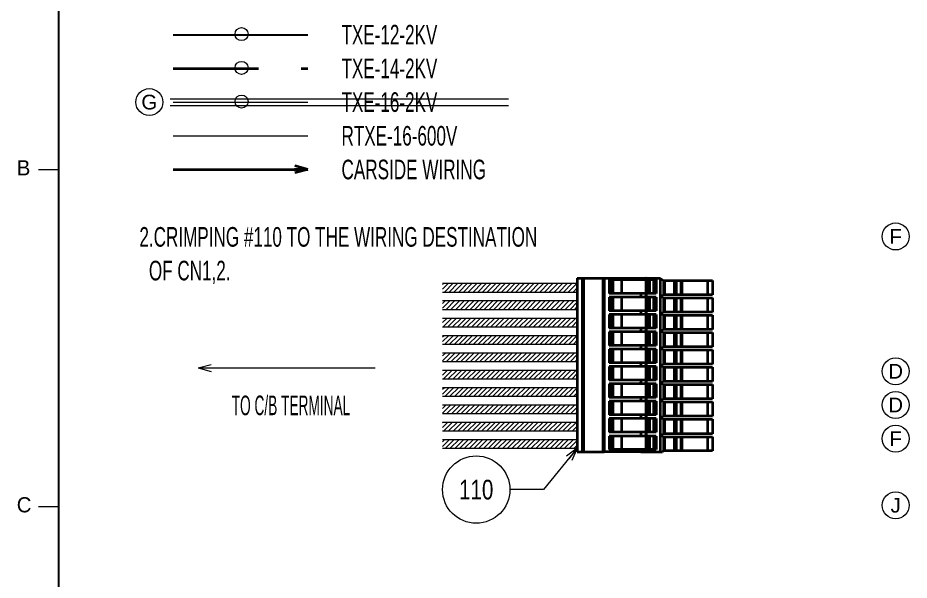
# Model space of a CAD drawing. Header units: millimetres. Extents: x 7 to 587, y 2 to 418.
# Drawn here: x 26.9 to 159.3, y 249.1 to 332.5 of the extents above; entities that cross this region are included whole.
import ezdxf
from ezdxf.enums import TextEntityAlignment as Align

# ---------------------------------------------------------------- set-up
doc = ezdxf.new("R2010")
doc.units = ezdxf.units.MM
doc.linetypes.add('DASHED', pattern=[19, 12.7, -6.3])
for name, color, linetype in [('GR1_05', 7, 'Continuous'), ('GR1_15', 7, 'Continuous'), ('図面枠C7M', 7, 'Continuous'), ('表題、部品表_01', 7, 'Continuous')]:
    doc.layers.add(name, color=color, linetype=linetype)
doc.styles.add('HG丸ｺﾞｼｯｸM-PRO', font='')
doc.styles.get('HG丸ｺﾞｼｯｸM-PRO').set_extended_font_data('HG丸ｺﾞｼｯｸM-PRO')
pattern_1 = [(45, (0, 0), (-0.3535534, 0.3535534), [])]

# ---------------------------------------------------------------- blocks, each defined once
blk = doc.blocks.new('BLKF023')
at = {"layer": '図面枠C7M', "color": 2, "linetype": 'Continuous', "lineweight": 25}
blk.add_line((33, 410), (33, 10), dxfattribs=at)
at = {"layer": '図面枠C7M', "color": 4, "linetype": 'Continuous', "lineweight": 13}
for p, q in [((30, 310), (33, 310)), ((30, 260), (33, 260))]:
    blk.add_line(p, q, dxfattribs=at)
at = {"layer": '図面枠C7M', "color": 4, "linetype": 'Continuous', "lineweight": 13, "style": 'HG丸ｺﾞｼｯｸM-PRO', "width": 1.004704}
blk.add_text('B', height=2.25, dxfattribs=at).set_placement((26.79, 308.45), align=Align.BOTTOM_LEFT)
at = {"layer": '図面枠C7M', "color": 3, "linetype": 'Continuous', "lineweight": 35, "style": 'HG丸ｺﾞｼｯｸM-PRO', "width": 1.001214}
blk.add_text('C', height=2.25, dxfattribs=at).set_placement((26.79, 258.45), align=Align.BOTTOM_LEFT)
blk = doc.blocks.new('FXTIP_ARROW_E')
at = {"color": 0, "linetype": 'Continuous', "lineweight": -2}
for q in [(-1, 0), (-0.966, 0.259), (-0.966, -0.259)]:
    blk.add_line((0, 0), q, dxfattribs=at)
blk = doc.blocks.new('BLKF083')
at = {"layer": '表題、部品表_01', "color": 3, "linetype": 'Continuous', "lineweight": 35}
for p, q in [((110, 293.87), (110.75, 293.87)), ((110, 293.87), (110, 268.13)), ((110.75, 293.87), (110.8, 293.87)), ((110.75, 293.87), (110.75, 268.13)), ((110.8, 293.87), (110.85, 293.87)), ((110.85, 293.87), (110.93, 293.87)), ((110.93, 293.87), (113.8, 293.87)), ((110.93, 293.87), (110.93, 268.13)), ((113.8, 293.87), (113.98, 293.87)), ((113.8, 293.87), (113.8, 268.13)), ((113.98, 293.87), (119.45, 293.87)), ((113.98, 293.87), (113.98, 268.13)), ((119.45, 293.87), (120.16, 293.87)), ((119.45, 293.62), (119.45, 293.87)), ((120.23, 293.87), (120.16, 293.87)), ((120.16, 293.62), (120.16, 293.87)), ((120.23, 293.87), (122.29, 293.87)), ((120.23, 293.62), (120.23, 293.87)), ((122.29, 293.87), (122.31, 293.87)), ((122.29, 293.87), (122.29, 268.13)), ((122.31, 293.87), (122.81, 293.52)), ((114.73, 293.62), (114.73, 291.6)), ((114.87, 293.62), (114.73, 293.62)), ((115.28, 293.62), (114.87, 293.62)), ((114.87, 293.62), (114.87, 291.6)), ((116.59, 293.62), (115.28, 293.62)), ((115.28, 293.62), (115.28, 291.6)), ((116.59, 293.62), (116.59, 291.6)), ((119.45, 293.62), (116.59, 293.62)), ((120.16, 293.62), (119.45, 293.62)), ((120.16, 293.62), (120.2, 293.62)), ((120.2, 293.62), (120.2, 291.6)), ((120.2, 293.62), (120.23, 293.62)), ((120.44, 293.62), (120.23, 293.62)), ((120.73, 293.62), (120.44, 293.62)), ((120.44, 293.62), (120.44, 291.6)), ((120.73, 293.62), (120.73, 291.6)), ((121.34, 293.62), (120.73, 293.62)), ((121.69, 293.62), (121.34, 293.62)), ((121.34, 293.62), (121.34, 291.6)), ((121.69, 293.62), (121.69, 291.6)), ((122.81, 293.52), (122.84, 293.52)), ((122.84, 291.4), (122.84, 293.52)), ((122.84, 293.52), (122.98, 293.52)), ((122.98, 293.52), (124.45, 293.52)), ((122.98, 291.4), (122.98, 293.52)), ((124.45, 293.52), (124.73, 293.52)), ((124.45, 291.4), (124.45, 293.52)), ((124.73, 293.52), (125.45, 293.52)), ((124.73, 291.4), (124.73, 293.52)), ((125.45, 293.52), (125.59, 293.52)), ((125.45, 291.4), (125.45, 293.52)), ((125.59, 291.4), (125.59, 293.52)), ((125.59, 293.52), (129.34, 293.52)), ((129.34, 293.52), (130.09, 293.52)), ((129.34, 293.52), (129.34, 291.4)), ((130.09, 293.52), (130.09, 291.4)), ((114.87, 291.6), (114.73, 291.6)), ((115.28, 291.6), (114.87, 291.6)), ((116.59, 291.6), (115.28, 291.6)), ((119.45, 291.6), (116.59, 291.6)), ((120.16, 291.6), (119.45, 291.6)), ((119.45, 291.6), (119.45, 291.3)), ((119.45, 291.05), (119.45, 291.3)), ((120.16, 291.6), (120.2, 291.6)), ((120.16, 291.6), (120.16, 291.3)), ((120.16, 291.05), (120.16, 291.3)), ((120.16, 291.3), (120.23, 291.3)), ((120.2, 291.6), (120.23, 291.6)), ((120.44, 291.6), (120.23, 291.6)), ((120.23, 291.6), (120.23, 291.3)), ((120.23, 291.05), (120.23, 291.3)), ((120.73, 291.6), (120.44, 291.6)), ((121.34, 291.6), (120.73, 291.6)), ((121.69, 291.6), (121.34, 291.6)), ((122.31, 291.3), (122.81, 290.95)), ((122.31, 291.3), (122.67, 291.3)), ((122.81, 291.4), (122.67, 291.3)), ((122.84, 291.4), (122.81, 291.4)), ((122.98, 291.4), (122.84, 291.4)), ((124.45, 291.4), (122.98, 291.4)), ((124.73, 291.4), (124.45, 291.4)), ((125.45, 291.4), (124.73, 291.4)), ((125.59, 291.4), (125.45, 291.4)), ((129.34, 291.4), (125.59, 291.4)), ((130.09, 291.4), (129.34, 291.4)), ((114.87, 291.05), (114.73, 291.05)), ((114.73, 291.05), (114.73, 289.02)), ((115.28, 291.05), (114.87, 291.05)), ((114.87, 291.05), (114.87, 289.02)), ((116.59, 291.05), (115.28, 291.05)), ((115.28, 291.05), (115.28, 289.02)), ((116.59, 291.05), (116.59, 289.02)), ((119.45, 291.05), (116.59, 291.05)), ((120.16, 291.05), (119.45, 291.05)), ((120.16, 291.05), (120.2, 291.05)), ((120.2, 291.05), (120.23, 291.05)), ((120.2, 291.05), (120.2, 289.02)), ((120.44, 291.05), (120.23, 291.05)), ((120.73, 291.05), (120.44, 291.05)), ((120.44, 291.05), (120.44, 289.02)), ((121.34, 291.05), (120.73, 291.05)), ((120.73, 291.05), (120.73, 289.02)), ((121.69, 291.05), (121.34, 291.05)), ((121.34, 291.05), (121.34, 289.02)), ((121.69, 291.05), (121.69, 289.02)), ((122.81, 290.95), (122.84, 290.95)), ((122.84, 288.82), (122.84, 290.95)), ((122.84, 290.95), (122.98, 290.95)), ((122.98, 288.82), (122.98, 290.95)), ((122.98, 290.95), (124.45, 290.95)), ((124.45, 288.82), (124.45, 290.95)), ((124.45, 290.95), (124.73, 290.95)), ((124.73, 288.82), (124.73, 290.95)), ((124.73, 290.95), (125.45, 290.95)), ((125.45, 288.82), (125.45, 290.95)), ((125.45, 290.95), (125.59, 290.95)), ((125.59, 290.95), (129.34, 290.95)), ((125.59, 288.82), (125.59, 290.95)), ((129.34, 290.95), (130.09, 290.95)), ((129.34, 290.95), (129.34, 288.82)), ((130.09, 290.95), (130.09, 288.82)), ((114.87, 289.02), (114.73, 289.02)), ((114.87, 288.47), (114.73, 288.47)), ((114.73, 288.47), (114.73, 286.45)), ((115.28, 289.02), (114.87, 289.02)), ((115.28, 288.47), (114.87, 288.47)), ((114.87, 288.47), (114.87, 286.45)), ((116.59, 289.02), (115.28, 289.02)), ((116.59, 288.47), (115.28, 288.47)), ((115.28, 288.47), (115.28, 286.45)), ((119.45, 289.02), (116.59, 289.02)), ((116.59, 288.47), (116.59, 286.45)), ((119.45, 288.47), (116.59, 288.47)), ((119.45, 289.02), (119.45, 288.72)), ((120.16, 289.02), (119.45, 289.02)), ((119.45, 288.47), (119.45, 288.72)), ((120.16, 288.47), (119.45, 288.47)), ((120.16, 289.02), (120.2, 289.02)), ((120.16, 289.02), (120.16, 288.72)), ((120.16, 288.72), (120.23, 288.72)), ((120.16, 288.47), (120.16, 288.72)), ((120.16, 288.47), (120.2, 288.47)), ((120.2, 289.02), (120.23, 289.02)), ((120.2, 288.47), (120.23, 288.47)), ((120.2, 288.47), (120.2, 286.45)), ((120.44, 289.02), (120.23, 289.02)), ((120.23, 289.02), (120.23, 288.72)), ((120.23, 288.47), (120.23, 288.72)), ((120.44, 288.47), (120.23, 288.47)), ((120.73, 289.02), (120.44, 289.02)), ((120.44, 288.47), (120.44, 286.45)), ((120.73, 288.47), (120.44, 288.47)), ((121.34, 289.02), (120.73, 289.02)), ((120.73, 288.47), (120.73, 286.45)), ((121.34, 288.47), (120.73, 288.47)), ((121.69, 289.02), (121.34, 289.02)), ((121.34, 288.47), (121.34, 286.45)), ((121.69, 288.47), (121.34, 288.47)), ((121.69, 288.47), (121.69, 286.45)), ((122.31, 288.72), (122.81, 288.37)), ((122.31, 288.72), (122.67, 288.72)), ((122.81, 288.82), (122.67, 288.72)), ((122.84, 288.82), (122.81, 288.82)), ((122.98, 288.82), (122.84, 288.82)), ((124.45, 288.82), (122.98, 288.82)), ((124.73, 288.82), (124.45, 288.82)), ((125.45, 288.82), (124.73, 288.82)), ((125.59, 288.82), (125.45, 288.82)), ((129.34, 288.82), (125.59, 288.82)), ((130.09, 288.82), (129.34, 288.82)), ((122.81, 288.37), (122.84, 288.37)), ((122.84, 286.25), (122.84, 288.37)), ((122.84, 288.37), (122.98, 288.37)), ((122.98, 286.25), (122.98, 288.37)), ((122.98, 288.37), (124.45, 288.37)), ((124.45, 286.25), (124.45, 288.37)), ((124.45, 288.37), (124.73, 288.37)), ((124.73, 286.25), (124.73, 288.37)), ((124.73, 288.37), (125.45, 288.37)), ((125.45, 286.25), (125.45, 288.37)), ((125.45, 288.37), (125.59, 288.37)), ((125.59, 288.37), (129.34, 288.37)), ((125.59, 286.25), (125.59, 288.37)), ((129.34, 288.37), (130.09, 288.37)), ((129.34, 288.37), (129.34, 286.25)), ((130.09, 288.37), (130.09, 286.25)), ((114.87, 286.45), (114.73, 286.45)), ((114.87, 285.9), (114.73, 285.9)), ((114.73, 285.9), (114.73, 283.87)), ((115.28, 286.45), (114.87, 286.45)), ((114.87, 285.9), (114.87, 283.87)), ((115.28, 285.9), (114.87, 285.9)), ((116.59, 286.45), (115.28, 286.45)), ((116.59, 285.9), (115.28, 285.9)), ((115.28, 285.9), (115.28, 283.87)), ((119.45, 286.45), (116.59, 286.45)), ((116.59, 285.9), (116.59, 283.87)), ((119.45, 285.9), (116.59, 285.9)), ((119.45, 286.45), (119.45, 286.15)), ((120.16, 286.45), (119.45, 286.45)), ((119.45, 285.9), (119.45, 286.15)), ((120.16, 285.9), (119.45, 285.9)), ((120.16, 286.45), (120.2, 286.45)), ((120.16, 286.45), (120.16, 286.15)), ((120.16, 285.9), (120.16, 286.15)), ((120.16, 286.15), (120.23, 286.15)), ((120.16, 285.9), (120.2, 285.9)), ((120.2, 286.45), (120.23, 286.45)), ((120.2, 285.9), (120.2, 283.87)), ((120.2, 285.9), (120.23, 285.9)), ((120.44, 286.45), (120.23, 286.45)), ((120.23, 286.45), (120.23, 286.15)), ((120.23, 285.9), (120.23, 286.15)), ((120.44, 285.9), (120.23, 285.9)), ((120.73, 286.45), (120.44, 286.45)), ((120.44, 285.9), (120.44, 283.87)), ((120.73, 285.9), (120.44, 285.9)), ((121.34, 286.45), (120.73, 286.45)), ((121.34, 285.9), (120.73, 285.9)), ((120.73, 285.9), (120.73, 283.87)), ((121.69, 286.45), (121.34, 286.45)), ((121.34, 285.9), (121.34, 283.87)), ((121.69, 285.9), (121.34, 285.9)), ((121.69, 285.9), (121.69, 283.87)), ((122.31, 286.15), (122.81, 285.8)), ((122.31, 286.15), (122.67, 286.15)), ((122.81, 286.25), (122.67, 286.15)), ((122.84, 286.25), (122.81, 286.25)), ((122.98, 286.25), (122.84, 286.25)), ((124.45, 286.25), (122.98, 286.25)), ((124.73, 286.25), (124.45, 286.25)), ((125.45, 286.25), (124.73, 286.25)), ((125.59, 286.25), (125.45, 286.25)), ((129.34, 286.25), (125.59, 286.25)), ((130.09, 286.25), (129.34, 286.25)), ((122.81, 285.8), (122.84, 285.8)), ((122.84, 283.67), (122.84, 285.8)), ((122.84, 285.8), (122.98, 285.8)), ((122.98, 283.67), (122.98, 285.8)), ((122.98, 285.8), (124.45, 285.8)), ((124.45, 283.67), (124.45, 285.8)), ((124.45, 285.8), (124.73, 285.8)), ((124.73, 283.67), (124.73, 285.8)), ((124.73, 285.8), (125.45, 285.8)), ((125.45, 283.67), (125.45, 285.8)), ((125.45, 285.8), (125.59, 285.8)), ((125.59, 283.67), (125.59, 285.8)), ((125.59, 285.8), (129.34, 285.8)), ((129.34, 285.8), (129.34, 283.67)), ((129.34, 285.8), (130.09, 285.8)), ((130.09, 285.8), (130.09, 283.67)), ((114.87, 283.87), (114.73, 283.87)), ((114.73, 283.33), (114.73, 281.3)), ((114.87, 283.33), (114.73, 283.33)), ((115.28, 283.87), (114.87, 283.87)), ((114.87, 283.33), (114.87, 281.3)), ((115.28, 283.33), (114.87, 283.33)), ((116.59, 283.87), (115.28, 283.87)), ((115.28, 283.33), (115.28, 281.3)), ((116.59, 283.33), (115.28, 283.33)), ((119.45, 283.87), (116.59, 283.87)), ((116.59, 283.33), (116.59, 281.3)), ((119.45, 283.33), (116.59, 283.33)), ((119.45, 283.87), (119.45, 283.57)), ((120.16, 283.87), (119.45, 283.87)), ((119.45, 283.33), (119.45, 283.57)), ((120.16, 283.33), (119.45, 283.33)), ((120.16, 283.87), (120.16, 283.57)), ((120.16, 283.87), (120.2, 283.87)), ((120.16, 283.33), (120.16, 283.57)), ((120.16, 283.57), (120.23, 283.57)), ((120.16, 283.33), (120.2, 283.33)), ((120.2, 283.87), (120.23, 283.87)), ((120.2, 283.33), (120.2, 281.3)), ((120.2, 283.33), (120.23, 283.33)), ((120.44, 283.87), (120.23, 283.87)), ((120.23, 283.87), (120.23, 283.57)), ((120.23, 283.33), (120.23, 283.57)), ((120.44, 283.33), (120.23, 283.33)), ((120.73, 283.87), (120.44, 283.87)), ((120.73, 283.33), (120.44, 283.33)), ((120.44, 283.33), (120.44, 281.3)), ((121.34, 283.87), (120.73, 283.87)), ((120.73, 283.33), (120.73, 281.3)), ((121.34, 283.33), (120.73, 283.33)), ((121.69, 283.87), (121.34, 283.87)), ((121.69, 283.33), (121.34, 283.33)), ((121.34, 283.33), (121.34, 281.3)), ((121.69, 283.33), (121.69, 281.3)), ((122.31, 283.57), (122.81, 283.23)), ((122.31, 283.57), (122.67, 283.57)), ((122.81, 283.67), (122.67, 283.57)), ((122.84, 283.67), (122.81, 283.67)), ((122.81, 283.23), (122.84, 283.23)), ((122.98, 283.67), (122.84, 283.67)), ((122.84, 283.23), (122.98, 283.23)), ((122.84, 281.1), (122.84, 283.23)), ((124.45, 283.67), (122.98, 283.67)), ((122.98, 283.23), (124.45, 283.23)), ((122.98, 281.1), (122.98, 283.23)), ((124.73, 283.67), (124.45, 283.67)), ((124.45, 281.1), (124.45, 283.23)), ((124.45, 283.23), (124.73, 283.23)), ((125.45, 283.67), (124.73, 283.67)), ((124.73, 283.23), (125.45, 283.23)), ((124.73, 281.1), (124.73, 283.23)), ((125.59, 283.67), (125.45, 283.67)), ((125.45, 283.23), (125.59, 283.23)), ((125.45, 281.1), (125.45, 283.23)), ((129.34, 283.67), (125.59, 283.67)), ((125.59, 283.23), (129.34, 283.23)), ((125.59, 281.1), (125.59, 283.23)), ((130.09, 283.67), (129.34, 283.67)), ((129.34, 283.23), (129.34, 281.1)), ((129.34, 283.23), (130.09, 283.23)), ((130.09, 283.23), (130.09, 281.1)), ((114.87, 281.3), (114.73, 281.3)), ((114.73, 280.75), (114.73, 278.73)), ((114.87, 280.75), (114.73, 280.75)), ((115.28, 281.3), (114.87, 281.3)), ((114.87, 280.75), (114.87, 278.73)), ((115.28, 280.75), (114.87, 280.75)), ((116.59, 281.3), (115.28, 281.3)), ((115.28, 280.75), (115.28, 278.73)), ((116.59, 280.75), (115.28, 280.75)), ((119.45, 281.3), (116.59, 281.3)), ((116.59, 280.75), (116.59, 278.73)), ((119.45, 280.75), (116.59, 280.75)), ((120.16, 281.3), (119.45, 281.3)), ((119.45, 281.3), (119.45, 281)), ((119.45, 280.75), (119.45, 281)), ((120.16, 280.75), (119.45, 280.75)), ((120.16, 281.3), (120.16, 281)), ((120.16, 281.3), (120.2, 281.3)), ((120.16, 280.75), (120.16, 281)), ((120.16, 281), (120.23, 281)), ((120.16, 280.75), (120.2, 280.75)), ((120.2, 281.3), (120.23, 281.3)), ((120.2, 280.75), (120.2, 278.73)), ((120.2, 280.75), (120.23, 280.75)), ((120.44, 281.3), (120.23, 281.3)), ((120.23, 281.3), (120.23, 281)), ((120.23, 280.75), (120.23, 281)), ((120.44, 280.75), (120.23, 280.75)), ((120.73, 281.3), (120.44, 281.3)), ((120.44, 280.75), (120.44, 278.73)), ((120.73, 280.75), (120.44, 280.75)), ((121.34, 281.3), (120.73, 281.3)), ((120.73, 280.75), (120.73, 278.73)), ((121.34, 280.75), (120.73, 280.75)), ((121.69, 281.3), (121.34, 281.3)), ((121.69, 280.75), (121.34, 280.75)), ((121.34, 280.75), (121.34, 278.73)), ((121.69, 280.75), (121.69, 278.73)), ((122.31, 281), (122.81, 280.65)), ((122.31, 281), (122.67, 281)), ((122.81, 281.1), (122.67, 281)), ((122.84, 281.1), (122.81, 281.1)), ((122.81, 280.65), (122.84, 280.65)), ((122.98, 281.1), (122.84, 281.1)), ((122.84, 280.65), (122.98, 280.65)), ((122.84, 278.53), (122.84, 280.65)), ((124.45, 281.1), (122.98, 281.1)), ((122.98, 280.65), (124.45, 280.65)), ((122.98, 278.53), (122.98, 280.65)), ((124.73, 281.1), (124.45, 281.1)), ((124.45, 280.65), (124.73, 280.65)), ((124.45, 278.53), (124.45, 280.65)), ((125.45, 281.1), (124.73, 281.1)), ((124.73, 280.65), (125.45, 280.65)), ((124.73, 278.53), (124.73, 280.65)), ((125.59, 281.1), (125.45, 281.1)), ((125.45, 278.53), (125.45, 280.65)), ((125.45, 280.65), (125.59, 280.65)), ((129.34, 281.1), (125.59, 281.1)), ((125.59, 280.65), (129.34, 280.65)), ((125.59, 278.53), (125.59, 280.65)), ((130.09, 281.1), (129.34, 281.1)), ((129.34, 280.65), (130.09, 280.65)), ((129.34, 280.65), (129.34, 278.53)), ((130.09, 280.65), (130.09, 278.53)), ((114.87, 278.73), (114.73, 278.73)), ((114.73, 278.18), (114.73, 276.15)), ((114.87, 278.18), (114.73, 278.18)), ((115.28, 278.73), (114.87, 278.73)), ((114.87, 278.18), (114.87, 276.15)), ((115.28, 278.18), (114.87, 278.18)), ((116.59, 278.73), (115.28, 278.73)), ((115.28, 278.18), (115.28, 276.15)), ((116.59, 278.18), (115.28, 278.18)), ((119.45, 278.73), (116.59, 278.73)), ((116.59, 278.18), (116.59, 276.15)), ((119.45, 278.18), (116.59, 278.18)), ((120.16, 278.73), (119.45, 278.73)), ((119.45, 278.73), (119.45, 278.43)), ((119.45, 278.18), (119.45, 278.43)), ((120.16, 278.18), (119.45, 278.18)), ((120.16, 278.73), (120.2, 278.73)), ((120.16, 278.73), (120.16, 278.43)), ((120.16, 278.18), (120.16, 278.43)), ((120.16, 278.43), (120.23, 278.43)), ((120.16, 278.18), (120.2, 278.18)), ((120.2, 278.73), (120.23, 278.73)), ((120.2, 278.18), (120.2, 276.15)), ((120.2, 278.18), (120.23, 278.18)), ((120.44, 278.73), (120.23, 278.73)), ((120.23, 278.73), (120.23, 278.43)), ((120.23, 278.18), (120.23, 278.43)), ((120.44, 278.18), (120.23, 278.18)), ((120.73, 278.73), (120.44, 278.73)), ((120.44, 278.18), (120.44, 276.15)), ((120.73, 278.18), (120.44, 278.18)), ((121.34, 278.73), (120.73, 278.73)), ((121.34, 278.18), (120.73, 278.18)), ((120.73, 278.18), (120.73, 276.15)), ((121.69, 278.73), (121.34, 278.73)), ((121.34, 278.18), (121.34, 276.15)), ((121.69, 278.18), (121.34, 278.18)), ((121.69, 278.18), (121.69, 276.15)), ((122.31, 278.43), (122.81, 278.08)), ((122.31, 278.43), (122.67, 278.43)), ((122.81, 278.53), (122.67, 278.43)), ((122.84, 278.53), (122.81, 278.53)), ((122.81, 278.08), (122.84, 278.08)), ((122.98, 278.53), (122.84, 278.53)), ((122.84, 275.95), (122.84, 278.08)), ((122.84, 278.08), (122.98, 278.08)), ((124.45, 278.53), (122.98, 278.53)), ((122.98, 278.08), (124.45, 278.08)), ((122.98, 275.95), (122.98, 278.08)), ((124.73, 278.53), (124.45, 278.53)), ((124.45, 275.95), (124.45, 278.08)), ((124.45, 278.08), (124.73, 278.08)), ((125.45, 278.53), (124.73, 278.53)), ((124.73, 278.08), (125.45, 278.08)), ((124.73, 275.95), (124.73, 278.08)), ((125.59, 278.53), (125.45, 278.53)), ((125.45, 278.08), (125.59, 278.08)), ((125.45, 275.95), (125.45, 278.08)), ((129.34, 278.53), (125.59, 278.53)), ((125.59, 278.08), (129.34, 278.08)), ((125.59, 275.95), (125.59, 278.08)), ((130.09, 278.53), (129.34, 278.53)), ((129.34, 278.08), (130.09, 278.08)), ((129.34, 278.08), (129.34, 275.95)), ((130.09, 278.08), (130.09, 275.95)), ((114.87, 276.15), (114.73, 276.15)), ((114.87, 275.6), (114.73, 275.6)), ((114.73, 275.6), (114.73, 273.58)), ((115.28, 276.15), (114.87, 276.15)), ((115.28, 275.6), (114.87, 275.6)), ((114.87, 275.6), (114.87, 273.58)), ((116.59, 276.15), (115.28, 276.15)), ((116.59, 275.6), (115.28, 275.6)), ((115.28, 275.6), (115.28, 273.58)), ((119.45, 276.15), (116.59, 276.15)), ((119.45, 275.6), (116.59, 275.6)), ((116.59, 275.6), (116.59, 273.58)), ((120.16, 276.15), (119.45, 276.15)), ((119.45, 276.15), (119.45, 275.85)), ((119.45, 275.6), (119.45, 275.85)), ((120.16, 275.6), (119.45, 275.6)), ((120.16, 276.15), (120.2, 276.15)), ((120.16, 276.15), (120.16, 275.85)), ((120.16, 275.85), (120.23, 275.85)), ((120.16, 275.6), (120.16, 275.85)), ((120.16, 275.6), (120.2, 275.6)), ((120.2, 276.15), (120.23, 276.15)), ((120.2, 275.6), (120.2, 273.58)), ((120.2, 275.6), (120.23, 275.6)), ((120.44, 276.15), (120.23, 276.15)), ((120.23, 276.15), (120.23, 275.85)), ((120.23, 275.6), (120.23, 275.85)), ((120.44, 275.6), (120.23, 275.6)), ((120.73, 276.15), (120.44, 276.15)), ((120.73, 275.6), (120.44, 275.6)), ((120.44, 275.6), (120.44, 273.58)), ((121.34, 276.15), (120.73, 276.15)), ((121.34, 275.6), (120.73, 275.6)), ((120.73, 275.6), (120.73, 273.58)), ((121.69, 276.15), (121.34, 276.15)), ((121.69, 275.6), (121.34, 275.6)), ((121.34, 275.6), (121.34, 273.58)), ((121.69, 275.6), (121.69, 273.58)), ((122.31, 275.85), (122.81, 275.5)), ((122.31, 275.85), (122.67, 275.85)), ((122.81, 275.95), (122.67, 275.85)), ((122.84, 275.95), (122.81, 275.95)), ((122.81, 275.5), (122.84, 275.5)), ((122.98, 275.95), (122.84, 275.95)), ((122.84, 273.38), (122.84, 275.5)), ((122.84, 275.5), (122.98, 275.5)), ((124.45, 275.95), (122.98, 275.95)), ((122.98, 273.38), (122.98, 275.5)), ((122.98, 275.5), (124.45, 275.5)), ((124.73, 275.95), (124.45, 275.95)), ((124.45, 273.38), (124.45, 275.5)), ((124.45, 275.5), (124.73, 275.5)), ((125.45, 275.95), (124.73, 275.95)), ((124.73, 273.38), (124.73, 275.5)), ((124.73, 275.5), (125.45, 275.5)), ((125.59, 275.95), (125.45, 275.95)), ((125.45, 275.5), (125.59, 275.5)), ((125.45, 273.38), (125.45, 275.5)), ((129.34, 275.95), (125.59, 275.95)), ((125.59, 275.5), (129.34, 275.5)), ((125.59, 273.38), (125.59, 275.5)), ((130.09, 275.95), (129.34, 275.95)), ((129.34, 275.5), (130.09, 275.5)), ((129.34, 275.5), (129.34, 273.38)), ((130.09, 275.5), (130.09, 273.38)), ((114.87, 273.58), (114.73, 273.58)), ((114.87, 273.03), (114.73, 273.03)), ((114.73, 273.03), (114.73, 271)), ((115.28, 273.58), (114.87, 273.58)), ((114.87, 273.03), (114.87, 271)), ((115.28, 273.03), (114.87, 273.03)), ((116.59, 273.58), (115.28, 273.58)), ((115.28, 273.03), (115.28, 271)), ((116.59, 273.03), (115.28, 273.03)), ((119.45, 273.58), (116.59, 273.58)), ((119.45, 273.03), (116.59, 273.03)), ((116.59, 273.03), (116.59, 271)), ((119.45, 273.58), (119.45, 273.28)), ((120.16, 273.58), (119.45, 273.58)), ((119.45, 273.03), (119.45, 273.28)), ((120.16, 273.03), (119.45, 273.03)), ((120.16, 273.58), (120.16, 273.28)), ((120.16, 273.58), (120.2, 273.58)), ((120.16, 273.28), (120.23, 273.28)), ((120.16, 273.03), (120.16, 273.28)), ((120.16, 273.03), (120.2, 273.03)), ((120.2, 273.58), (120.23, 273.58)), ((120.2, 273.03), (120.2, 271)), ((120.2, 273.03), (120.23, 273.03)), ((120.44, 273.58), (120.23, 273.58)), ((120.23, 273.58), (120.23, 273.28)), ((120.23, 273.03), (120.23, 273.28)), ((120.44, 273.03), (120.23, 273.03)), ((120.73, 273.58), (120.44, 273.58)), ((120.73, 273.03), (120.44, 273.03)), ((120.44, 273.03), (120.44, 271)), ((121.34, 273.58), (120.73, 273.58)), ((120.73, 273.03), (120.73, 271)), ((121.34, 273.03), (120.73, 273.03)), ((121.69, 273.58), (121.34, 273.58)), ((121.69, 273.03), (121.34, 273.03)), ((121.34, 273.03), (121.34, 271)), ((121.69, 273.03), (121.69, 271)), ((122.31, 273.28), (122.67, 273.28)), ((122.31, 273.28), (122.81, 272.93)), ((122.81, 273.38), (122.67, 273.28)), ((122.84, 273.38), (122.81, 273.38)), ((122.81, 272.93), (122.84, 272.93)), ((122.98, 273.38), (122.84, 273.38)), ((122.84, 270.8), (122.84, 272.93)), ((122.84, 272.93), (122.98, 272.93)), ((124.45, 273.38), (122.98, 273.38)), ((122.98, 270.8), (122.98, 272.93)), ((122.98, 272.93), (124.45, 272.93)), ((124.73, 273.38), (124.45, 273.38)), ((124.45, 272.93), (124.73, 272.93)), ((124.45, 270.8), (124.45, 272.93)), ((125.45, 273.38), (124.73, 273.38)), ((124.73, 270.8), (124.73, 272.93)), ((124.73, 272.93), (125.45, 272.93)), ((125.59, 273.38), (125.45, 273.38)), ((125.45, 272.93), (125.59, 272.93)), ((125.45, 270.8), (125.45, 272.93)), ((129.34, 273.38), (125.59, 273.38)), ((125.59, 272.93), (129.34, 272.93)), ((125.59, 270.8), (125.59, 272.93)), ((130.09, 273.38), (129.34, 273.38)), ((129.34, 272.93), (129.34, 270.8)), ((129.34, 272.93), (130.09, 272.93)), ((130.09, 272.93), (130.09, 270.8)), ((114.87, 271), (114.73, 271)), ((114.87, 270.45), (114.73, 270.45)), ((114.73, 270.45), (114.73, 268.43)), ((115.28, 271), (114.87, 271)), ((115.28, 270.45), (114.87, 270.45)), ((114.87, 270.45), (114.87, 268.43)), ((116.59, 271), (115.28, 271)), ((116.59, 270.45), (115.28, 270.45)), ((115.28, 270.45), (115.28, 268.43)), ((119.45, 271), (116.59, 271)), ((119.45, 270.45), (116.59, 270.45)), ((116.59, 270.45), (116.59, 268.43)), ((119.45, 271), (119.45, 270.7)), ((120.16, 271), (119.45, 271)), ((119.45, 270.45), (119.45, 270.7)), ((120.16, 270.45), (119.45, 270.45)), ((120.16, 271), (120.2, 271)), ((120.16, 271), (120.16, 270.7)), ((120.16, 270.45), (120.16, 270.7)), ((120.16, 270.7), (120.23, 270.7)), ((120.16, 270.45), (120.2, 270.45)), ((120.2, 271), (120.23, 271)), ((120.2, 270.45), (120.2, 268.43)), ((120.2, 270.45), (120.23, 270.45)), ((120.44, 271), (120.23, 271)), ((120.23, 271), (120.23, 270.7)), ((120.23, 270.45), (120.23, 270.7)), ((120.44, 270.45), (120.23, 270.45)), ((120.73, 271), (120.44, 271)), ((120.73, 270.45), (120.44, 270.45)), ((120.44, 270.45), (120.44, 268.43)), ((121.34, 271), (120.73, 271)), ((121.34, 270.45), (120.73, 270.45)), ((120.73, 270.45), (120.73, 268.43)), ((121.69, 271), (121.34, 271)), ((121.69, 270.45), (121.34, 270.45)), ((121.34, 270.45), (121.34, 268.43)), ((121.69, 270.45), (121.69, 268.43)), ((122.31, 270.7), (122.67, 270.7)), ((122.31, 270.7), (122.81, 270.35)), ((122.81, 270.8), (122.67, 270.7)), ((122.84, 270.8), (122.81, 270.8)), ((122.81, 270.35), (122.84, 270.35)), ((122.98, 270.8), (122.84, 270.8)), ((122.84, 270.35), (122.98, 270.35)), ((122.84, 268.23), (122.84, 270.35)), ((124.45, 270.8), (122.98, 270.8)), ((122.98, 270.35), (124.45, 270.35)), ((122.98, 268.23), (122.98, 270.35)), ((124.73, 270.8), (124.45, 270.8)), ((124.45, 270.35), (124.73, 270.35)), ((124.45, 268.23), (124.45, 270.35)), ((125.45, 270.8), (124.73, 270.8)), ((124.73, 270.35), (125.45, 270.35)), ((124.73, 268.23), (124.73, 270.35)), ((125.59, 270.8), (125.45, 270.8)), ((125.45, 270.35), (125.59, 270.35)), ((125.45, 268.23), (125.45, 270.35)), ((129.34, 270.8), (125.59, 270.8)), ((125.59, 270.35), (129.34, 270.35)), ((125.59, 268.23), (125.59, 270.35)), ((130.09, 270.8), (129.34, 270.8)), ((129.34, 270.35), (130.09, 270.35)), ((129.34, 270.35), (129.34, 268.23)), ((130.09, 270.35), (130.09, 268.23)), ((110, 268.13), (110.75, 268.13)), ((110.75, 268.13), (110.93, 268.13)), ((110.93, 268.13), (113.8, 268.13)), ((113.8, 268.13), (113.98, 268.13)), ((119.45, 268.13), (113.98, 268.13)), ((114.87, 268.43), (114.73, 268.43)), ((115.28, 268.43), (114.87, 268.43)), ((116.59, 268.43), (115.28, 268.43)), ((119.45, 268.43), (116.59, 268.43)), ((119.45, 268.43), (119.45, 268.13)), ((120.16, 268.43), (119.45, 268.43)), ((119.45, 268.13), (120.16, 268.13)), ((120.16, 268.43), (120.16, 268.13)), ((120.16, 268.43), (120.2, 268.43)), ((120.23, 268.13), (120.16, 268.13)), ((120.2, 268.43), (120.23, 268.43)), ((120.44, 268.43), (120.23, 268.43)), ((120.23, 268.43), (120.23, 268.13)), ((120.23, 268.13), (122.29, 268.13)), ((120.73, 268.43), (120.44, 268.43)), ((121.34, 268.43), (120.73, 268.43)), ((121.69, 268.43), (121.34, 268.43)), ((122.29, 268.13), (122.67, 268.13)), ((122.81, 268.23), (122.67, 268.13)), ((122.84, 268.23), (122.81, 268.23)), ((122.98, 268.23), (122.84, 268.23)), ((124.45, 268.23), (122.98, 268.23)), ((124.73, 268.23), (124.45, 268.23)), ((125.45, 268.23), (124.73, 268.23)), ((125.59, 268.23), (125.45, 268.23)), ((129.34, 268.23), (125.59, 268.23)), ((130.09, 268.23), (129.34, 268.23))]:
    blk.add_line(p, q, dxfattribs=at)
blk = doc.blocks.new('BLKF084')
at = {"layer": '表題、部品表_01', "linetype": 'Continuous', "lineweight": 13}
h = blk.add_hatch(dxfattribs=at)
h.set_pattern_fill('_USER', color=4, scale=0.5, angle=45, style=0, pattern_type=0)
h.set_pattern_definition(pattern_1)
h.paths.add_polyline_path([(110, 293.11), (90, 293.11), (90, 291.81), (110, 291.81)], flags=0)
at = {"layer": '表題、部品表_01', "color": 4, "linetype": 'Continuous', "lineweight": 13}
for p, q in [((90, 293.11), (110, 293.11)), ((90, 291.81), (110, 291.81))]:
    blk.add_line(p, q, dxfattribs=at)
blk = doc.blocks.new('BLKF085')
at = {"layer": '表題、部品表_01', "linetype": 'Continuous', "lineweight": 13}
h = blk.add_hatch(dxfattribs=at)
h.set_pattern_fill('_USER', color=4, scale=0.5, angle=45, style=0, pattern_type=0)
h.set_pattern_definition(pattern_1)
h.paths.add_polyline_path([(110, 290.54), (90, 290.54), (90, 289.24), (110, 289.24)], flags=0)
at = {"layer": '表題、部品表_01', "color": 4, "linetype": 'Continuous', "lineweight": 13}
for p, q in [((90, 290.54), (110, 290.54)), ((90, 289.24), (110, 289.24))]:
    blk.add_line(p, q, dxfattribs=at)
blk = doc.blocks.new('BLKF086')
at = {"layer": '表題、部品表_01', "linetype": 'Continuous', "lineweight": 13}
h = blk.add_hatch(dxfattribs=at)
h.set_pattern_fill('_USER', color=4, scale=0.5, angle=45, style=0, pattern_type=0)
h.set_pattern_definition(pattern_1)
h.paths.add_polyline_path([(110, 287.96), (90, 287.96), (90, 286.66), (110, 286.66)], flags=0)
at = {"layer": '表題、部品表_01', "color": 4, "linetype": 'Continuous', "lineweight": 13}
for p, q in [((90, 287.96), (110, 287.96)), ((90, 286.66), (110, 286.66))]:
    blk.add_line(p, q, dxfattribs=at)
blk = doc.blocks.new('BLKF087')
at = {"layer": '表題、部品表_01', "linetype": 'Continuous', "lineweight": 13}
h = blk.add_hatch(dxfattribs=at)
h.set_pattern_fill('_USER', color=4, scale=0.5, angle=45, style=0, pattern_type=0)
h.set_pattern_definition(pattern_1)
h.paths.add_polyline_path([(110, 285.39), (90, 285.39), (90, 284.09), (110, 284.09)], flags=0)
at = {"layer": '表題、部品表_01', "color": 4, "linetype": 'Continuous', "lineweight": 13}
for p, q in [((90, 285.39), (110, 285.39)), ((90, 284.09), (110, 284.09))]:
    blk.add_line(p, q, dxfattribs=at)
blk = doc.blocks.new('BLKF088')
at = {"layer": '表題、部品表_01', "linetype": 'Continuous', "lineweight": 13}
h = blk.add_hatch(dxfattribs=at)
h.set_pattern_fill('_USER', color=4, scale=0.5, angle=45, style=0, pattern_type=0)
h.set_pattern_definition(pattern_1)
h.paths.add_polyline_path([(110, 282.81), (90, 282.81), (90, 281.51), (110, 281.51)], flags=0)
at = {"layer": '表題、部品表_01', "color": 4, "linetype": 'Continuous', "lineweight": 13}
for p, q in [((90, 282.81), (110, 282.81)), ((90, 281.51), (110, 281.51))]:
    blk.add_line(p, q, dxfattribs=at)
blk = doc.blocks.new('BLKF089')
at = {"layer": '表題、部品表_01', "linetype": 'Continuous', "lineweight": 13}
h = blk.add_hatch(dxfattribs=at)
h.set_pattern_fill('_USER', color=4, scale=0.5, angle=45, style=0, pattern_type=0)
h.set_pattern_definition(pattern_1)
h.paths.add_polyline_path([(110, 280.24), (90, 280.24), (90, 278.94), (110, 278.94)], flags=0)
at = {"layer": '表題、部品表_01', "color": 4, "linetype": 'Continuous', "lineweight": 13}
for p, q in [((90, 280.24), (110, 280.24)), ((90, 278.94), (110, 278.94))]:
    blk.add_line(p, q, dxfattribs=at)
blk = doc.blocks.new('BLKF090')
at = {"layer": '表題、部品表_01', "linetype": 'Continuous', "lineweight": 13}
h = blk.add_hatch(dxfattribs=at)
h.set_pattern_fill('_USER', color=4, scale=0.5, angle=45, style=0, pattern_type=0)
h.set_pattern_definition(pattern_1)
h.paths.add_polyline_path([(110, 277.66), (90, 277.66), (90, 276.36), (110, 276.36)], flags=0)
at = {"layer": '表題、部品表_01', "color": 4, "linetype": 'Continuous', "lineweight": 13}
for p, q in [((90, 277.66), (110, 277.66)), ((90, 276.36), (110, 276.36))]:
    blk.add_line(p, q, dxfattribs=at)
blk = doc.blocks.new('BLKF091')
at = {"layer": '表題、部品表_01', "linetype": 'Continuous', "lineweight": 13}
h = blk.add_hatch(dxfattribs=at)
h.set_pattern_fill('_USER', color=4, scale=0.5, angle=45, style=0, pattern_type=0)
h.set_pattern_definition(pattern_1)
h.paths.add_polyline_path([(110, 275.09), (90, 275.09), (90, 273.79), (110, 273.79)], flags=0)
at = {"layer": '表題、部品表_01', "color": 4, "linetype": 'Continuous', "lineweight": 13}
for p, q in [((90, 275.09), (110, 275.09)), ((90, 273.79), (110, 273.79))]:
    blk.add_line(p, q, dxfattribs=at)
blk = doc.blocks.new('BLKF092')
at = {"layer": '表題、部品表_01', "linetype": 'Continuous', "lineweight": 13}
h = blk.add_hatch(dxfattribs=at)
h.set_pattern_fill('_USER', color=4, scale=0.5, angle=45, style=0, pattern_type=0)
h.set_pattern_definition(pattern_1)
h.paths.add_polyline_path([(110, 272.51), (90, 272.51), (90, 271.21), (110, 271.21)], flags=0)
at = {"layer": '表題、部品表_01', "color": 4, "linetype": 'Continuous', "lineweight": 13}
for p, q in [((90, 272.51), (110, 272.51)), ((90, 271.21), (110, 271.21))]:
    blk.add_line(p, q, dxfattribs=at)
blk = doc.blocks.new('BLKF093')
at = {"layer": '表題、部品表_01', "linetype": 'Continuous', "lineweight": 13}
h = blk.add_hatch(dxfattribs=at)
h.set_pattern_fill('_USER', color=4, scale=0.5, angle=45, style=0, pattern_type=0)
h.set_pattern_definition(pattern_1)
h.paths.add_polyline_path([(110, 269.94), (90, 269.94), (90, 268.64), (110, 268.64)], flags=0)
at = {"layer": '表題、部品表_01', "color": 4, "linetype": 'Continuous', "lineweight": 13}
for p, q in [((90, 269.94), (110, 269.94)), ((90, 268.64), (110, 268.64))]:
    blk.add_line(p, q, dxfattribs=at)
blk = doc.blocks.new('FXTIP_ARROW_S')
at = {"color": 0, "linetype": 'Continuous', "lineweight": -2}
for q in [(-1, 0), (-0.966, 0.259), (-0.966, -0.259)]:
    blk.add_line((0, 0), q, dxfattribs=at)
blk = doc.blocks.new('BLKF124')
at = {"layer": 'GR1_05', "color": 4, "linetype": 'Continuous', "lineweight": 13}
blk.add_circle((157.27, 280.06), 2, dxfattribs=at)
at = {"layer": 'GR1_05', "color": 4, "linetype": 'Continuous', "lineweight": 13, "style": 'HG丸ｺﾞｼｯｸM-PRO', "width": 1.042833}
blk.add_text('D', height=2.18, dxfattribs=at).set_placement((157.27, 280.06), align=Align.MIDDLE_CENTER)
blk = doc.blocks.new('BLKF125')
at = {"layer": 'GR1_05', "color": 4, "linetype": 'Continuous', "lineweight": 13}
blk.add_circle((157.27, 275.06), 2, dxfattribs=at)
at = {"layer": 'GR1_05', "color": 4, "linetype": 'Continuous', "lineweight": 13, "style": 'HG丸ｺﾞｼｯｸM-PRO', "width": 1.042833}
blk.add_text('D', height=2.18, dxfattribs=at).set_placement((157.27, 275.06), align=Align.MIDDLE_CENTER)
blk = doc.blocks.new('BLKF178')
at = {"layer": 'GR1_05', "color": 4, "linetype": 'Continuous', "lineweight": 13}
blk.add_circle((157.27, 300.06), 2, dxfattribs=at)
at = {"layer": 'GR1_05', "color": 4, "linetype": 'Continuous', "lineweight": 13, "style": 'HG丸ｺﾞｼｯｸM-PRO', "width": 1.042153}
blk.add_text('F', height=2.18, dxfattribs=at).set_placement((157.27, 300.06), align=Align.MIDDLE_CENTER)
blk = doc.blocks.new('BLKF179')
at = {"layer": 'GR1_05', "color": 4, "linetype": 'Continuous', "lineweight": 13}
blk.add_circle((157.27, 270.06), 2, dxfattribs=at)
at = {"layer": 'GR1_05', "color": 4, "linetype": 'Continuous', "lineweight": 13, "style": 'HG丸ｺﾞｼｯｸM-PRO', "width": 1.042153}
blk.add_text('F', height=2.18, dxfattribs=at).set_placement((157.27, 270.06), align=Align.MIDDLE_CENTER)
blk = doc.blocks.new('BLKF188')
at = {"layer": 'GR1_05', "color": 4, "linetype": 'Continuous', "lineweight": 13}
blk.add_circle((46.47, 320), 2, dxfattribs=at)
at = {"layer": 'GR1_05', "color": 4, "linetype": 'Continuous', "lineweight": 13, "style": 'HG丸ｺﾞｼｯｸM-PRO', "width": 1.042883}
blk.add_text('G', height=2.18, dxfattribs=at).set_placement((46.47, 320), align=Align.MIDDLE_CENTER)
blk = doc.blocks.new('BLKF246')
at = {"layer": 'GR1_05', "color": 4, "linetype": 'Continuous', "lineweight": 13}
blk.add_circle((157.27, 260.18), 2, dxfattribs=at)
at = {"layer": 'GR1_05', "color": 4, "linetype": 'Continuous', "lineweight": 13, "style": 'HG丸ｺﾞｼｯｸM-PRO', "width": 1.042809}
blk.add_text('J', height=2.18, dxfattribs=at).set_placement((157.27, 260.18), align=Align.MIDDLE_CENTER)

msp = doc.modelspace()

# ---------------------------------------------------------------- linework, layer by layer
at = {"layer": 'GR1_05', "color": 4, "linetype": 'Continuous', "lineweight": 13}
for p, q in [((49.54, 320.5), (99.8, 320.5)), ((49.54, 319.5), (99.8, 319.5)), ((50, 320), (70, 320))]:
    msp.add_line(p, q, dxfattribs=at)
msp.add_circle((60.16, 320.08), 0.963, dxfattribs=at)
at = {"layer": 'GR1_15', "color": 4, "linetype": 'Continuous', "lineweight": 13}
for p, q in [((110, 268.64), (105, 262.5)), ((105, 262.5), (100, 262.5))]:
    msp.add_line(p, q, dxfattribs=at)
msp.add_circle((95, 262.5), 5, dxfattribs=at)
at = {"layer": '表題、部品表_01', "color": 2, "linetype": 'Continuous', "lineweight": 25}
msp.add_line((50, 330), (70, 330), dxfattribs=at)
at = {"layer": '表題、部品表_01', "color": 3, "linetype": 'DASHED', "lineweight": 35}
msp.add_line((50, 325), (70, 325), dxfattribs=at)
at = {"layer": '表題、部品表_01', "color": 4, "linetype": 'Continuous', "lineweight": 13}
for p, q in [((50, 315), (70, 315)), ((53.7, 280.56), (80, 280.56))]:
    msp.add_line(p, q, dxfattribs=at)
at = {"layer": '表題、部品表_01', "color": 3, "linetype": 'Continuous', "lineweight": 35}
msp.add_line((50, 310), (70, 310), dxfattribs=at)
at = {"layer": '表題、部品表_01', "color": 4, "linetype": 'Continuous', "lineweight": 13}
for centre in [(60.16, 330.08), (60.16, 325.08)]:
    msp.add_circle(centre, 0.963, dxfattribs=at)

# ---------------------------------------------------------------- block references
at = {"layer": 'GR1_05', "color": 4, "linetype": 'Continuous', "lineweight": 13}
for name in ['BLKF188', 'BLKF178', 'BLKF124', 'BLKF125', 'BLKF179', 'BLKF246']:
    msp.add_blockref(name, (0, 0), dxfattribs=at)
at = {"layer": 'GR1_15', "color": 4, "linetype": 'Continuous', "lineweight": 13, "xscale": 2, "yscale": 2, "rotation": 50.83153733292919}
msp.add_blockref('FXTIP_ARROW_S', (110, 268.64), dxfattribs=at)
at = {"layer": '図面枠C7M', "color": 4, "linetype": 'Continuous', "lineweight": 13}
msp.add_blockref('BLKF023', (0, 0), dxfattribs=at)
at = {"layer": '表題、部品表_01', "color": 3, "linetype": 'Continuous', "lineweight": 35, "xscale": 2, "yscale": 2, "rotation": 360}
msp.add_blockref('FXTIP_ARROW_E', (70, 310), dxfattribs=at)
at = {"layer": '表題、部品表_01', "color": 3, "linetype": 'Continuous', "lineweight": 35}
msp.add_blockref('BLKF083', (0, 0), dxfattribs=at)
at = {"layer": '表題、部品表_01', "color": 4, "linetype": 'Continuous', "lineweight": 13}
for name in ['BLKF084', 'BLKF085', 'BLKF086', 'BLKF087', 'BLKF088', 'BLKF089', 'BLKF090', 'BLKF091', 'BLKF092', 'BLKF093']:
    msp.add_blockref(name, (0, 0), dxfattribs=at)
at = {"layer": '表題、部品表_01', "color": 4, "linetype": 'Continuous', "lineweight": 13, "xscale": 2, "yscale": 2, "rotation": 180}
msp.add_blockref('FXTIP_ARROW_S', (53.7, 280.56), dxfattribs=at)

# ---------------------------------------------------------------- texts
at = {"layer": 'GR1_05', "color": 3, "linetype": 'Continuous', "lineweight": 35, "style": 'HG丸ｺﾞｼｯｸM-PRO', "width": 0.651604}
msp.add_text('TXE-16-2KV', height=2.909, dxfattribs=at).set_placement((75, 320), align=Align.MIDDLE_LEFT)
at = {"layer": 'GR1_15', "color": 3, "linetype": 'Continuous', "lineweight": 35, "style": 'HG丸ｺﾞｼｯｸM-PRO', "width": 0.784542}
msp.add_text('110', height=2.909, rotation=0, dxfattribs=at).set_placement((95, 262.5), align=Align.MIDDLE_CENTER)
at = {"layer": '表題、部品表_01', "color": 3, "linetype": 'Continuous', "lineweight": 35, "style": 'HG丸ｺﾞｼｯｸM-PRO'}
for s, height, width, p in [('TXE-12-2KV', 2.909, 0.651604, (75, 330)), ('TXE-14-2KV', 2.909, 0.651604, (75, 325)), ('RTXE-16-600V', 2.9091, 0.651876, (75, 315)), ('CARSIDE WIRING', 2.9091, 0.652911, (75, 310)), ('2.CRIMPING #110 TO THE WIRING DESTINATION', 2.9091, 0.652175, (45, 300)), ('  OF CN1,2.', 2.9091, 0.651825, (45, 295))]:
    msp.add_text(s, height=height, dxfattribs=dict(at, width=width)).set_placement(p, align=Align.MIDDLE_LEFT)
at = {"layer": '表題、部品表_01', "color": 3, "linetype": 'Continuous', "lineweight": 35, "style": 'HG丸ｺﾞｼｯｸM-PRO', "width": 0.522057}
msp.add_text('TO C/B TERMINAL', height=2.9091, dxfattribs=at).set_placement((67.5, 275), align=Align.MIDDLE_CENTER)

doc.saveas('drawing.dxf')
